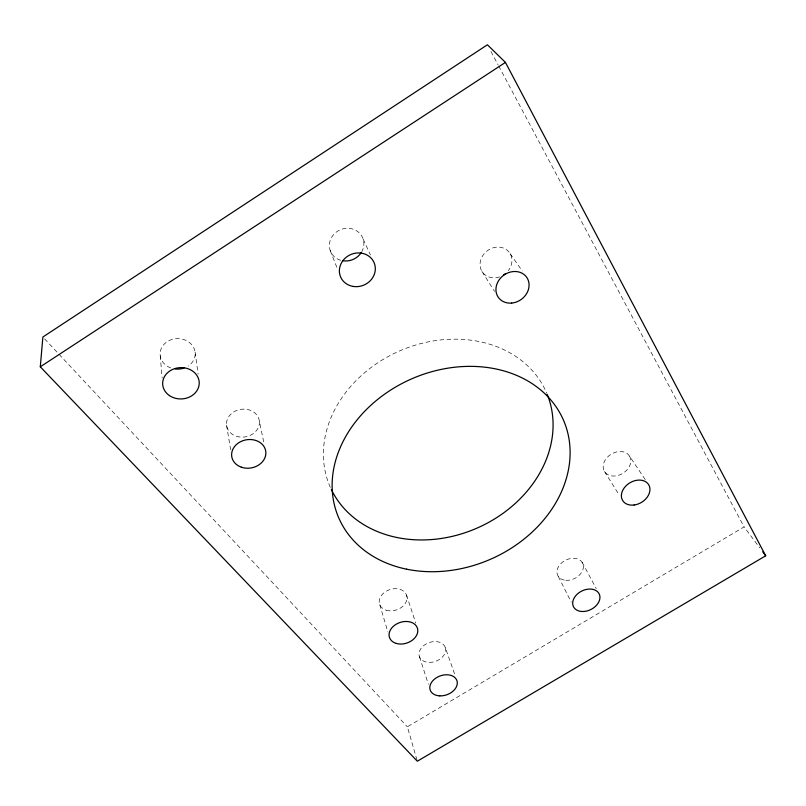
<?xml version="1.0" encoding="UTF-8"?>
<svg xmlns="http://www.w3.org/2000/svg" width="806" height="806" viewBox="0 0 806 806"><rect width="100%" height="100%" fill="white"/><g stroke="black" fill="none" stroke-linecap="round" stroke-linejoin="round"><path stroke-width="0.6" stroke-dasharray="4.03 3.02" d="M416.984 760.028L407.373 726.811L744.079 526.902L759.736 547.828M44.592 338.852L407.373 726.811M510.127 253.628L522.258 270.997M629.577 456.226A14.689 11.224 -31.7 0 1 615.613 475.933A14.689 11.224 -31.7 0 1 605.759 459.188A14.689 11.224 -31.7 0 1 629.577 456.226L645.324 479.711M481.988 271.491L494.572 291.44M604.47 471.48L619.421 495.358M582.103 562.235L596.289 588.622M490.955 51.453L498.048 64.782M498.642 65.891L744.079 526.902M558.346 576.492L571.232 602.112M363.174 239.1L370.438 254.958M330.178 250.444L337.462 268.942M445.234 647.359A13.702 9.914 -19.7 0 1 428.772 662.381A13.702 9.914 -19.7 0 1 422.989 646.211A13.702 9.914 -19.7 0 1 445.234 647.359L454.816 674.602M406.506 595.03L415.765 623.129M419.473 656.729L428.349 684.264M379.747 604.671L387.857 631.924M259.391 421.347A16.533 13.954 -8.7 0 1 235.846 436.076A16.533 13.954 -8.7 0 1 233.649 411.997A16.533 13.954 -8.7 0 1 259.391 421.347L264.277 444.58M226.557 425.145L230.657 449.869M195.123 352.202L198.135 374.125M160.233 355.789L162.147 377.964M499.639 276.861A16.684 14.589 -37 0 1 480.094 263.26A16.684 14.589 -37 0 1 501.987 247.583A16.684 14.589 -37 0 1 508.294 270.665M170.761 367.929A17.551 15.243 -1 0 1 162.993 345.562A17.551 15.243 -1 0 1 189.732 342.752A17.551 15.243 -1 0 1 188.08 366.105M340.726 260.288A17.45 16.16 -22.5 0 1 330.702 239.15A17.45 16.16 -22.5 0 1 354.046 229.509A17.45 16.16 -22.5 0 1 361.854 251.563M330.329 487.308A117.998 96.67 -23.6 0 1 399.766 350.872A117.998 96.67 -23.6 0 1 546.74 393.197M386.265 610.243A14.226 10.71 -18.4 0 0 407.01 597.78A14.226 10.71 -18.4 0 0 386.024 591.312A14.226 10.71 -18.4 0 0 386.265 610.243M565.802 580.3A13.883 10.196 -26.7 0 0 583.181 564.674A13.883 10.196 -26.7 0 0 561.57 562.941A13.883 10.196 -26.7 0 0 565.802 580.3"/><path stroke-width="1.21" d="M40.3 366.811L42.879 337.009L487.398 44.783L505.443 62.405L765.7 555.797L417.327 761.217L40.3 366.811L505.443 62.405M762.718 551.818L765.7 555.797M505.261 273.738A16.684 14.589 -37 0 1 503.508 274.997M184.1 368.03A17.551 15.243 -1 0 1 175.144 368.977M361.3 252.5A17.45 16.16 -22.5 0 1 342.882 260.771M547.203 394.315A117.998 96.67 -23.6 0 1 477.394 527.95A117.998 96.67 -23.6 0 1 331.347 489.504M581.68 611.482A14.367 10.307 -26.6 0 0 599.735 595.483A14.367 10.307 -26.6 0 0 577.499 593.901A14.367 10.307 -26.6 0 0 581.68 611.482M634.11 505.009A15.223 11.375 -31.3 0 0 648.739 484.819A15.223 11.375 -31.3 0 0 624.136 488.013A15.223 11.375 -31.3 0 0 634.11 505.009M396.3 643.44A14.73 10.841 -18.6 0 0 417.81 630.604A14.73 10.841 -18.6 0 0 396.179 624.227A14.73 10.841 -18.6 0 0 396.3 643.44M439.814 695.88A14.176 10.004 -19.9 0 0 456.891 680.526A14.176 10.004 -19.9 0 0 433.971 679.569A14.176 10.004 -19.9 0 0 439.814 695.88M511.699 303.076A17.379 14.951 -36 0 0 527.245 278.151A17.379 14.951 -36 0 0 498.571 280.72A17.379 14.951 -36 0 0 511.699 303.076M353.109 286.422A18.206 16.624 -22.7 0 0 374.599 264.015A18.206 16.624 -22.7 0 0 344.323 258.988A18.206 16.624 -22.7 0 0 353.109 286.422M241.306 467.168A17.208 14.266 -9.6 0 0 265.829 451.924A17.208 14.266 -9.6 0 0 239.1 442.524A17.208 14.266 -9.6 0 0 241.306 467.168M169.431 395.585A18.296 15.667 -2.5 0 0 199.011 385.51A18.296 15.667 -2.5 0 0 174.398 368.715A18.296 15.667 -2.5 0 0 169.431 395.585M406.476 569.157A122.532 98.443 -23.6 0 0 568.965 438.736A122.532 98.443 -23.6 0 0 377.903 399.232A122.532 98.443 -23.6 0 0 406.476 569.157"/></g></svg>
